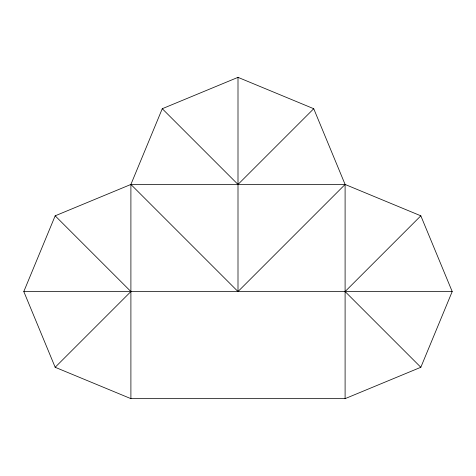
<?xml version="1.0" encoding="UTF-8"?>
<svg xmlns="http://www.w3.org/2000/svg" width="476" height="476" viewBox="0 0 476 476"><rect width="100%" height="100%" fill="white"/><g stroke="black" fill="none" stroke-linecap="round" stroke-linejoin="round"><path stroke-width="0.71" d="M23.8 291.55L55.168 215.818L130.9 184.45L345.1 184.45L420.832 215.818L452.2 291.55L420.832 367.282L345.1 398.65L130.9 398.65L55.168 367.282L23.8 291.55L452.2 291.55M130.9 398.65L130.9 184.45L162.268 108.718L238 77.35L313.732 108.718L345.1 184.45L345.1 398.65M55.168 367.282L130.9 291.55L55.168 215.818M313.732 108.718L238 184.45L162.268 108.718M130.9 184.45L238 291.55L345.1 184.45M420.832 215.818L345.1 291.55L420.832 367.282M238 77.35L238 291.55"/></g></svg>
